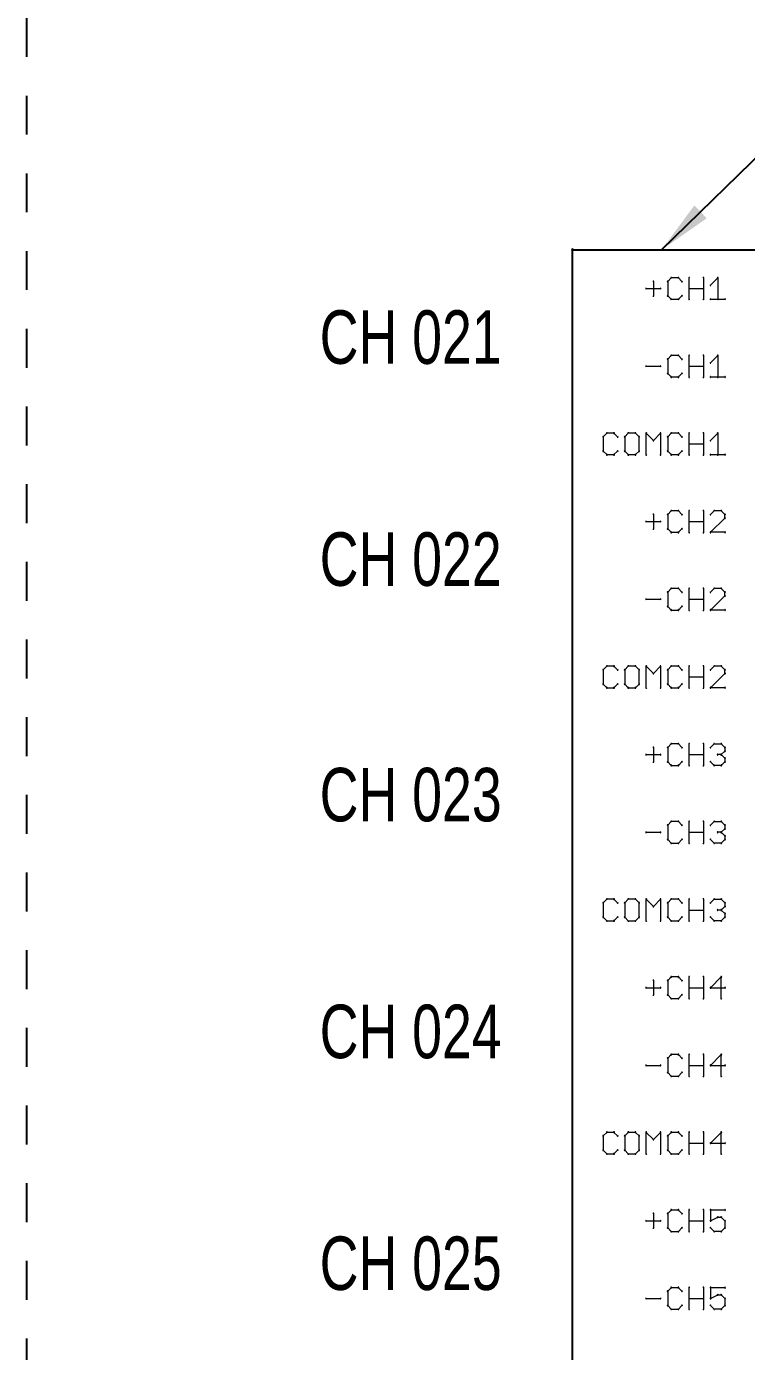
# Paper-space layout 'TEMPERATURE MODULE' of a CAD drawing. Header units: inches. Extents: x 0.5 to 16.2, y 0.3 to 10.6.
# Drawn here: x 7.944 to 9.798, y 5.313 to 8.725 of the extents above; entities that cross this region are included whole.
import ezdxf

# ---------------------------------------------------------------- set-up
doc = ezdxf.new("R2010")
doc.units = ezdxf.units.IN
doc.header["$MEASUREMENT"] = 0
doc.linetypes.add('DOT2', pattern=[0.025, 0, -0.025])
for name, color, linetype in [('94', 14, 'Continuous'), ('TEXT', 4, 'Continuous'), ('THIN_DASHED_NEON_GREEN', 3, 'DOT2')]:
    doc.layers.add(name, color=color, linetype=linetype)
doc.styles.add('SLDTEXTSTYLE2', font='TXT', dxfattribs={"width": 0.75})
doc.dimstyles.new('SLDDIMSTYLE0', dxfattribs={"dimtxt": 0.18, "dimasz": 0.14, "dimexe": 0, "dimexo": 0.0625, "dimgap": 0, "dimtad": 0, "dimtih": 1, "dimtoh": 1, "dimdec": 0, "dimrnd": 1e-09, "dimzin": 0, "dimdsep": 46, "dimtxsty": 'Standard', "dimsah": 1, "dimcen": 0.09, "dimadec": 0, "dimazin": 0, "dimtfac": 0.14, "dimtdec": 0, "dimtofl": 0, "dimtmove": 0, "dimatfit": 3, "dimfxl": 0, "dimfrac": 2, "dimtolj": 1, "dimtzin": 0, "dimarcsym": 0})

psp = doc.layouts.new('TEMPERATURE MODULE')

# ---------------------------------------------------------------- linework, layer by layer
at = {"layer": '94', "lineweight": 25}
for p, q in [((9.35, 8.15), (9.85, 8.15)), ((9.35, 2.15), (9.35, 8.15))]:
    psp.add_line(p, q, dxfattribs=at)
at = {"layer": '94', "lineweight": 18}
for start, end in [(90, 270), (0, 180)]:
    psp.add_arc((9.35, 8.15), 0.0025, start, end, dxfattribs=at)
at = {"layer": 'TEXT', "lineweight": 18}
for p, q in [((9.5579, 8.0684), (9.5579, 8.0317)), ((9.6039, 8.0775), (9.5948, 8.0684)), ((9.5948, 8.0684), (9.5948, 8.0317)), ((9.6223, 8.0775), (9.6039, 8.0775)), ((9.6315, 8.0684), (9.6223, 8.0775)), ((9.65, 8.0225), (9.65, 8.0775)), ((9.6867, 8.0775), (9.6867, 8.0225)), ((9.7053, 8.0592), (9.7236, 8.0775)), ((9.7236, 8.0775), (9.7236, 8.0225)), ((9.5395, 8.05), (9.5762, 8.05)), ((9.5948, 8.0317), (9.6039, 8.0225)), ((9.6039, 8.0225), (9.6223, 8.0225)), ((9.6223, 8.0225), (9.6315, 8.0317)), ((9.65, 8.05), (9.6867, 8.05)), ((9.7053, 8.0225), (9.742, 8.0225)), ((9.5395, 7.85), (9.5762, 7.85)), ((9.6039, 7.8775), (9.5948, 7.8684)), ((9.5948, 7.8684), (9.5948, 7.8317)), ((9.6223, 7.8775), (9.6039, 7.8775)), ((9.6315, 7.8684), (9.6223, 7.8775)), ((9.65, 7.8225), (9.65, 7.8775)), ((9.65, 7.85), (9.6867, 7.85)), ((9.6867, 7.8775), (9.6867, 7.8225)), ((9.7053, 7.8592), (9.7236, 7.8775)), ((9.7236, 7.8775), (9.7236, 7.8225)), ((9.5948, 7.8317), (9.6039, 7.8225)), ((9.6039, 7.8225), (9.6223, 7.8225)), ((9.6223, 7.8225), (9.6315, 7.8317)), ((9.7053, 7.8225), (9.742, 7.8225)), ((9.4382, 7.6775), (9.429, 7.6684)), ((9.4565, 7.6775), (9.4382, 7.6775)), ((9.4657, 7.6684), (9.4565, 7.6775)), ((9.4934, 7.6775), (9.4843, 7.6684)), ((9.5118, 7.6775), (9.4934, 7.6775)), ((9.521, 7.6684), (9.5118, 7.6775)), ((9.5395, 7.6225), (9.5395, 7.6775)), ((9.5395, 7.6775), (9.5579, 7.6592)), ((9.5579, 7.6592), (9.5762, 7.6775)), ((9.5762, 7.6775), (9.5762, 7.6225)), ((9.6039, 7.6775), (9.5948, 7.6684)), ((9.6223, 7.6775), (9.6039, 7.6775)), ((9.6315, 7.6684), (9.6223, 7.6775)), ((9.65, 7.6225), (9.65, 7.6775)), ((9.6867, 7.6775), (9.6867, 7.6225)), ((9.7053, 7.6592), (9.7236, 7.6775)), ((9.7236, 7.6775), (9.7236, 7.6225)), ((9.429, 7.6684), (9.429, 7.6317)), ((9.4843, 7.6684), (9.4843, 7.6317)), ((9.521, 7.6317), (9.521, 7.6684)), ((9.5948, 7.6684), (9.5948, 7.6317)), ((9.65, 7.65), (9.6867, 7.65)), ((9.429, 7.6317), (9.4382, 7.6225)), ((9.4382, 7.6225), (9.4565, 7.6225)), ((9.4565, 7.6225), (9.4657, 7.6317)), ((9.4843, 7.6317), (9.4934, 7.6225)), ((9.4934, 7.6225), (9.5118, 7.6225)), ((9.5118, 7.6225), (9.521, 7.6317)), ((9.5948, 7.6317), (9.6039, 7.6225)), ((9.6039, 7.6225), (9.6223, 7.6225)), ((9.6223, 7.6225), (9.6315, 7.6317)), ((9.7053, 7.6225), (9.742, 7.6225)), ((9.6039, 7.4775), (9.5948, 7.4684)), ((9.6223, 7.4775), (9.6039, 7.4775)), ((9.6315, 7.4684), (9.6223, 7.4775)), ((9.65, 7.4225), (9.65, 7.4775)), ((9.6867, 7.4775), (9.6867, 7.4225)), ((9.7144, 7.4775), (9.7053, 7.4684)), ((9.7328, 7.4775), (9.7144, 7.4775)), ((9.742, 7.4684), (9.7328, 7.4775)), ((9.5395, 7.45), (9.5762, 7.45)), ((9.5579, 7.4684), (9.5579, 7.4317)), ((9.5948, 7.4684), (9.5948, 7.4317)), ((9.65, 7.45), (9.6867, 7.45)), ((9.7053, 7.4225), (9.742, 7.4592)), ((9.742, 7.4592), (9.742, 7.4684)), ((9.5948, 7.4317), (9.6039, 7.4225)), ((9.6039, 7.4225), (9.6223, 7.4225)), ((9.6223, 7.4225), (9.6315, 7.4317)), ((9.742, 7.4225), (9.7053, 7.4225)), ((9.6039, 7.2775), (9.5948, 7.2684)), ((9.5948, 7.2684), (9.5948, 7.2317)), ((9.6223, 7.2775), (9.6039, 7.2775)), ((9.6315, 7.2684), (9.6223, 7.2775)), ((9.65, 7.2225), (9.65, 7.2775)), ((9.6867, 7.2775), (9.6867, 7.2225)), ((9.7144, 7.2775), (9.7053, 7.2684)), ((9.7328, 7.2775), (9.7144, 7.2775)), ((9.742, 7.2684), (9.7328, 7.2775)), ((9.742, 7.2592), (9.742, 7.2684)), ((9.5395, 7.25), (9.5762, 7.25)), ((9.65, 7.25), (9.6867, 7.25)), ((9.7053, 7.2225), (9.742, 7.2592)), ((9.5948, 7.2317), (9.6039, 7.2225)), ((9.6039, 7.2225), (9.6223, 7.2225)), ((9.6223, 7.2225), (9.6315, 7.2317)), ((9.742, 7.2225), (9.7053, 7.2225)), ((9.4382, 7.0775), (9.429, 7.0684)), ((9.429, 7.0684), (9.429, 7.0317)), ((9.4565, 7.0775), (9.4382, 7.0775)), ((9.4657, 7.0684), (9.4565, 7.0775)), ((9.4934, 7.0775), (9.4843, 7.0684)), ((9.4843, 7.0684), (9.4843, 7.0317)), ((9.5118, 7.0775), (9.4934, 7.0775)), ((9.521, 7.0684), (9.5118, 7.0775)), ((9.521, 7.0317), (9.521, 7.0684)), ((9.5395, 7.0225), (9.5395, 7.0775)), ((9.5395, 7.0775), (9.5579, 7.0592)), ((9.5579, 7.0592), (9.5762, 7.0775)), ((9.5762, 7.0775), (9.5762, 7.0225)), ((9.6039, 7.0775), (9.5948, 7.0684)), ((9.5948, 7.0684), (9.5948, 7.0317)), ((9.6223, 7.0775), (9.6039, 7.0775)), ((9.6315, 7.0684), (9.6223, 7.0775)), ((9.65, 7.0225), (9.65, 7.0775)), ((9.6867, 7.0775), (9.6867, 7.0225)), ((9.7144, 7.0775), (9.7053, 7.0684)), ((9.7328, 7.0775), (9.7144, 7.0775)), ((9.742, 7.0684), (9.7328, 7.0775)), ((9.742, 7.0592), (9.742, 7.0684)), ((9.429, 7.0317), (9.4382, 7.0225)), ((9.4565, 7.0225), (9.4657, 7.0317)), ((9.4843, 7.0317), (9.4934, 7.0225)), ((9.5118, 7.0225), (9.521, 7.0317)), ((9.5948, 7.0317), (9.6039, 7.0225)), ((9.6223, 7.0225), (9.6315, 7.0317)), ((9.65, 7.05), (9.6867, 7.05)), ((9.7053, 7.0225), (9.742, 7.0592)), ((9.4382, 7.0225), (9.4565, 7.0225)), ((9.4934, 7.0225), (9.5118, 7.0225)), ((9.6039, 7.0225), (9.6223, 7.0225)), ((9.742, 7.0225), (9.7053, 7.0225)), ((9.5579, 6.8684), (9.5579, 6.8317)), ((9.6039, 6.8775), (9.5948, 6.8684)), ((9.5948, 6.8684), (9.5948, 6.8317)), ((9.6223, 6.8775), (9.6039, 6.8775)), ((9.6315, 6.8684), (9.6223, 6.8775)), ((9.65, 6.8225), (9.65, 6.8775)), ((9.6867, 6.8775), (9.6867, 6.8225)), ((9.7053, 6.8684), (9.7144, 6.8775)), ((9.7144, 6.8775), (9.7328, 6.8775)), ((9.7328, 6.8775), (9.742, 6.8684)), ((9.742, 6.8592), (9.7328, 6.85)), ((9.742, 6.8684), (9.742, 6.8592)), ((9.5395, 6.85), (9.5762, 6.85)), ((9.5948, 6.8317), (9.6039, 6.8225)), ((9.6223, 6.8225), (9.6315, 6.8317)), ((9.65, 6.85), (9.6867, 6.85)), ((9.7144, 6.8225), (9.7053, 6.8317)), ((9.7328, 6.85), (9.7236, 6.85)), ((9.7328, 6.85), (9.742, 6.8408)), ((9.742, 6.8317), (9.7328, 6.8225)), ((9.742, 6.8408), (9.742, 6.8317)), ((9.6039, 6.8225), (9.6223, 6.8225)), ((9.7328, 6.8225), (9.7144, 6.8225)), ((9.6039, 6.6775), (9.5948, 6.6684)), ((9.5948, 6.6684), (9.5948, 6.6317)), ((9.6223, 6.6775), (9.6039, 6.6775)), ((9.6315, 6.6684), (9.6223, 6.6775)), ((9.65, 6.6225), (9.65, 6.6775)), ((9.6867, 6.6775), (9.6867, 6.6225)), ((9.7053, 6.6684), (9.7144, 6.6775)), ((9.7144, 6.6775), (9.7328, 6.6775)), ((9.7328, 6.6775), (9.742, 6.6684)), ((9.742, 6.6592), (9.7328, 6.65)), ((9.742, 6.6684), (9.742, 6.6592)), ((9.5395, 6.65), (9.5762, 6.65)), ((9.5948, 6.6317), (9.6039, 6.6225)), ((9.6039, 6.6225), (9.6223, 6.6225)), ((9.6223, 6.6225), (9.6315, 6.6317)), ((9.65, 6.65), (9.6867, 6.65)), ((9.7144, 6.6225), (9.7053, 6.6317)), ((9.7328, 6.6225), (9.7144, 6.6225)), ((9.7328, 6.65), (9.7236, 6.65)), ((9.7328, 6.65), (9.742, 6.6408)), ((9.742, 6.6317), (9.7328, 6.6225)), ((9.742, 6.6408), (9.742, 6.6317)), ((9.4382, 6.4775), (9.429, 6.4684)), ((9.429, 6.4684), (9.429, 6.4317)), ((9.4565, 6.4775), (9.4382, 6.4775)), ((9.4657, 6.4684), (9.4565, 6.4775)), ((9.4934, 6.4775), (9.4843, 6.4684)), ((9.4843, 6.4684), (9.4843, 6.4317)), ((9.5118, 6.4775), (9.4934, 6.4775)), ((9.521, 6.4684), (9.5118, 6.4775)), ((9.521, 6.4317), (9.521, 6.4684)), ((9.5395, 6.4225), (9.5395, 6.4775)), ((9.5395, 6.4775), (9.5579, 6.4592)), ((9.5579, 6.4592), (9.5762, 6.4775)), ((9.5762, 6.4775), (9.5762, 6.4225)), ((9.6039, 6.4775), (9.5948, 6.4684)), ((9.5948, 6.4684), (9.5948, 6.4317)), ((9.6223, 6.4775), (9.6039, 6.4775)), ((9.6315, 6.4684), (9.6223, 6.4775)), ((9.65, 6.4225), (9.65, 6.4775)), ((9.65, 6.45), (9.6867, 6.45)), ((9.6867, 6.4775), (9.6867, 6.4225)), ((9.7053, 6.4684), (9.7144, 6.4775)), ((9.7144, 6.4775), (9.7328, 6.4775)), ((9.7328, 6.45), (9.7236, 6.45)), ((9.7328, 6.4775), (9.742, 6.4684)), ((9.742, 6.4592), (9.7328, 6.45)), ((9.7328, 6.45), (9.742, 6.4408)), ((9.742, 6.4684), (9.742, 6.4592)), ((9.429, 6.4317), (9.4382, 6.4225)), ((9.4382, 6.4225), (9.4565, 6.4225)), ((9.4565, 6.4225), (9.4657, 6.4317)), ((9.4843, 6.4317), (9.4934, 6.4225)), ((9.4934, 6.4225), (9.5118, 6.4225)), ((9.5118, 6.4225), (9.521, 6.4317)), ((9.5948, 6.4317), (9.6039, 6.4225)), ((9.6039, 6.4225), (9.6223, 6.4225)), ((9.6223, 6.4225), (9.6315, 6.4317)), ((9.7144, 6.4225), (9.7053, 6.4317)), ((9.7328, 6.4225), (9.7144, 6.4225)), ((9.742, 6.4317), (9.7328, 6.4225)), ((9.742, 6.4408), (9.742, 6.4317)), ((9.5395, 6.25), (9.5762, 6.25)), ((9.5579, 6.2684), (9.5579, 6.2317)), ((9.6039, 6.2775), (9.5948, 6.2684)), ((9.5948, 6.2684), (9.5948, 6.2317)), ((9.6223, 6.2775), (9.6039, 6.2775)), ((9.6315, 6.2684), (9.6223, 6.2775)), ((9.65, 6.2225), (9.65, 6.2775)), ((9.65, 6.25), (9.6867, 6.25)), ((9.6867, 6.2775), (9.6867, 6.2225)), ((9.7328, 6.2775), (9.7053, 6.25)), ((9.7053, 6.25), (9.742, 6.25)), ((9.7328, 6.2225), (9.7328, 6.2775)), ((9.5948, 6.2317), (9.6039, 6.2225)), ((9.6039, 6.2225), (9.6223, 6.2225)), ((9.6223, 6.2225), (9.6315, 6.2317)), ((9.6039, 6.0775), (9.5948, 6.0684)), ((9.6223, 6.0775), (9.6039, 6.0775)), ((9.6315, 6.0684), (9.6223, 6.0775)), ((9.65, 6.0225), (9.65, 6.0775)), ((9.6867, 6.0775), (9.6867, 6.0225)), ((9.7328, 6.0775), (9.7053, 6.05)), ((9.7328, 6.0225), (9.7328, 6.0775)), ((9.5395, 6.05), (9.5762, 6.05)), ((9.5948, 6.0684), (9.5948, 6.0317)), ((9.65, 6.05), (9.6867, 6.05)), ((9.7053, 6.05), (9.742, 6.05)), ((9.5948, 6.0317), (9.6039, 6.0225)), ((9.6039, 6.0225), (9.6223, 6.0225)), ((9.6223, 6.0225), (9.6315, 6.0317)), ((9.4382, 5.8775), (9.429, 5.8684)), ((9.4565, 5.8775), (9.4382, 5.8775)), ((9.4657, 5.8684), (9.4565, 5.8775)), ((9.4934, 5.8775), (9.4843, 5.8684)), ((9.5118, 5.8775), (9.4934, 5.8775)), ((9.521, 5.8684), (9.5118, 5.8775)), ((9.5395, 5.8225), (9.5395, 5.8775)), ((9.5395, 5.8775), (9.5579, 5.8592)), ((9.5579, 5.8592), (9.5762, 5.8775)), ((9.5762, 5.8775), (9.5762, 5.8225)), ((9.6039, 5.8775), (9.5948, 5.8684)), ((9.6223, 5.8775), (9.6039, 5.8775)), ((9.6315, 5.8684), (9.6223, 5.8775)), ((9.65, 5.8225), (9.65, 5.8775)), ((9.6867, 5.8775), (9.6867, 5.8225)), ((9.7328, 5.8775), (9.7053, 5.85)), ((9.7328, 5.8225), (9.7328, 5.8775)), ((9.429, 5.8684), (9.429, 5.8317)), ((9.4843, 5.8684), (9.4843, 5.8317)), ((9.521, 5.8317), (9.521, 5.8684)), ((9.5948, 5.8684), (9.5948, 5.8317)), ((9.65, 5.85), (9.6867, 5.85)), ((9.7053, 5.85), (9.742, 5.85)), ((9.429, 5.8317), (9.4382, 5.8225)), ((9.4382, 5.8225), (9.4565, 5.8225)), ((9.4565, 5.8225), (9.4657, 5.8317)), ((9.4843, 5.8317), (9.4934, 5.8225)), ((9.4934, 5.8225), (9.5118, 5.8225)), ((9.5118, 5.8225), (9.521, 5.8317)), ((9.5948, 5.8317), (9.6039, 5.8225)), ((9.6039, 5.8225), (9.6223, 5.8225)), ((9.6223, 5.8225), (9.6315, 5.8317)), ((9.5579, 5.6684), (9.5579, 5.6317)), ((9.6039, 5.6775), (9.5948, 5.6684)), ((9.5948, 5.6684), (9.5948, 5.6317)), ((9.6223, 5.6775), (9.6039, 5.6775)), ((9.6315, 5.6684), (9.6223, 5.6775)), ((9.65, 5.6225), (9.65, 5.6775)), ((9.6867, 5.6775), (9.6867, 5.6225)), ((9.742, 5.6775), (9.7053, 5.6775)), ((9.7053, 5.6775), (9.7053, 5.65)), ((9.5395, 5.65), (9.5762, 5.65)), ((9.5948, 5.6317), (9.6039, 5.6225)), ((9.6223, 5.6225), (9.6315, 5.6317)), ((9.65, 5.65), (9.6867, 5.65)), ((9.7053, 5.65), (9.7236, 5.6592)), ((9.7144, 5.6225), (9.7053, 5.6317)), ((9.7236, 5.6592), (9.7328, 5.6592)), ((9.7328, 5.6592), (9.742, 5.65)), ((9.742, 5.6317), (9.7328, 5.6225)), ((9.742, 5.65), (9.742, 5.6317)), ((9.6039, 5.6225), (9.6223, 5.6225)), ((9.7328, 5.6225), (9.7144, 5.6225)), ((9.6039, 5.4775), (9.5948, 5.4684)), ((9.5948, 5.4684), (9.5948, 5.4317)), ((9.6223, 5.4775), (9.6039, 5.4775)), ((9.6315, 5.4684), (9.6223, 5.4775)), ((9.65, 5.4225), (9.65, 5.4775)), ((9.6867, 5.4775), (9.6867, 5.4225)), ((9.742, 5.4775), (9.7053, 5.4775)), ((9.7053, 5.4775), (9.7053, 5.45)), ((9.7053, 5.45), (9.7236, 5.4592)), ((9.7236, 5.4592), (9.7328, 5.4592)), ((9.7328, 5.4592), (9.742, 5.45)), ((9.5395, 5.45), (9.5762, 5.45)), ((9.5948, 5.4317), (9.6039, 5.4225)), ((9.6223, 5.4225), (9.6315, 5.4317)), ((9.65, 5.45), (9.6867, 5.45)), ((9.7144, 5.4225), (9.7053, 5.4317)), ((9.742, 5.4317), (9.7328, 5.4225)), ((9.742, 5.45), (9.742, 5.4317)), ((9.6039, 5.4225), (9.6223, 5.4225)), ((9.7328, 5.4225), (9.7144, 5.4225))]:
    psp.add_line(p, q, dxfattribs=at)
for centre, start, end in [((9.5579, 8.0684), 0, 180), ((9.5948, 8.0684), 0, 180), ((9.5948, 8.0684), 135.0162, 315.0162), ((9.6039, 8.0775), 90, 270), ((9.6039, 8.0775), 315, 135), ((9.6223, 8.0775), 45, 225), ((9.6223, 8.0775), 270, 90), ((9.6315, 8.0684), 224.9838, 44.9838), ((9.65, 8.0775), 0, 180), ((9.6867, 8.0775), 0, 180), ((9.7053, 8.0592), 135, 315), ((9.7236, 8.0775), 0, 180), ((9.7236, 8.0775), 315, 135), ((9.5395, 8.05), 90, 270), ((9.5579, 8.0317), 180, 0), ((9.5762, 8.05), 270, 90), ((9.5948, 8.0317), 44.9838, 224.9838), ((9.5948, 8.0317), 180, 0), ((9.6039, 8.0225), 90, 270), ((9.6039, 8.0225), 225, 45), ((9.6223, 8.0225), 135, 315), ((9.6223, 8.0225), 270, 90), ((9.6315, 8.0317), 315.0162, 135.0162), ((9.65, 8.05), 90, 270), ((9.65, 8.0225), 180, 0), ((9.6867, 8.0225), 180, 0), ((9.6867, 8.05), 270, 90), ((9.7053, 8.0225), 90, 270), ((9.7236, 8.0225), 180, 0), ((9.742, 8.0225), 270, 90), ((9.5395, 7.85), 90, 270), ((9.5762, 7.85), 270, 90), ((9.5948, 7.8684), 0, 180), ((9.5948, 7.8684), 135.0162, 315.0162), ((9.6039, 7.8775), 90, 270), ((9.6039, 7.8775), 315, 135), ((9.6223, 7.8775), 45, 225), ((9.6223, 7.8775), 270, 90), ((9.6315, 7.8684), 224.9838, 44.9838), ((9.65, 7.8775), 0, 180), ((9.65, 7.85), 90, 270), ((9.6867, 7.8775), 0, 180), ((9.6867, 7.85), 270, 90), ((9.7053, 7.8592), 135, 315), ((9.7236, 7.8775), 0, 180), ((9.7236, 7.8775), 315, 135), ((9.5948, 7.8317), 44.9838, 224.9838), ((9.5948, 7.8317), 180, 0), ((9.6039, 7.8225), 90, 270), ((9.6039, 7.8225), 225, 45), ((9.6223, 7.8225), 135, 315), ((9.6223, 7.8225), 270, 90), ((9.6315, 7.8317), 315.0162, 135.0162), ((9.65, 7.8225), 180, 0), ((9.6867, 7.8225), 180, 0), ((9.7053, 7.8225), 90, 270), ((9.7236, 7.8225), 180, 0), ((9.742, 7.8225), 270, 90), ((9.4382, 7.6775), 90, 270), ((9.4382, 7.6775), 315, 135), ((9.4565, 7.6775), 45, 225), ((9.4565, 7.6775), 270, 90), ((9.4934, 7.6775), 90, 270), ((9.4934, 7.6775), 315, 135), ((9.5118, 7.6775), 45.0162, 225.0162), ((9.5118, 7.6775), 270, 90), ((9.5395, 7.6775), 0, 180), ((9.5395, 7.6775), 45, 225), ((9.5762, 7.6775), 0, 180), ((9.5762, 7.6775), 315, 135), ((9.6039, 7.6775), 90, 270), ((9.6039, 7.6775), 315, 135), ((9.6223, 7.6775), 45, 225), ((9.6223, 7.6775), 270, 90), ((9.65, 7.6775), 0, 180), ((9.6867, 7.6775), 0, 180), ((9.7236, 7.6775), 0, 180), ((9.7236, 7.6775), 314.9838, 134.9838), ((9.429, 7.6684), 0, 180), ((9.429, 7.6684), 135.0162, 315.0162), ((9.4657, 7.6684), 224.9838, 44.9838), ((9.4843, 7.6684), 0, 180), ((9.4843, 7.6684), 135.0162, 315.0162), ((9.521, 7.6684), 0, 180), ((9.521, 7.6684), 224.9838, 44.9838), ((9.5579, 7.6592), 135, 315), ((9.5579, 7.6592), 225, 45), ((9.5948, 7.6684), 0, 180), ((9.5948, 7.6684), 135.0162, 315.0162), ((9.6315, 7.6684), 224.9838, 44.9838), ((9.65, 7.65), 90, 270), ((9.6867, 7.65), 270, 90), ((9.7053, 7.6592), 134.9838, 314.9838), ((9.429, 7.6317), 44.9838, 224.9838), ((9.429, 7.6317), 180, 0), ((9.4382, 7.6225), 90, 270), ((9.4382, 7.6225), 225, 45), ((9.4565, 7.6225), 135, 315), ((9.4565, 7.6225), 270, 90), ((9.4657, 7.6317), 315.0162, 135.0162), ((9.4843, 7.6317), 44.9838, 224.9838), ((9.4843, 7.6317), 180, 0), ((9.4934, 7.6225), 90, 270), ((9.4934, 7.6225), 225, 45), ((9.5118, 7.6225), 134.9838, 314.9838), ((9.5118, 7.6225), 270, 90), ((9.521, 7.6317), 180, 0), ((9.521, 7.6317), 315.0162, 135.0162), ((9.5395, 7.6225), 180, 0), ((9.5762, 7.6225), 180, 0), ((9.5948, 7.6317), 44.9838, 224.9838), ((9.5948, 7.6317), 180, 0), ((9.6039, 7.6225), 90, 270), ((9.6039, 7.6225), 225, 45), ((9.6223, 7.6225), 135, 315), ((9.6223, 7.6225), 270, 90), ((9.6315, 7.6317), 315.0162, 135.0162), ((9.65, 7.6225), 180, 0), ((9.6867, 7.6225), 180, 0), ((9.7053, 7.6225), 90, 270), ((9.7236, 7.6225), 180, 0), ((9.742, 7.6225), 270, 90), ((9.6039, 7.4775), 90, 270), ((9.6039, 7.4775), 315, 135), ((9.6223, 7.4775), 45, 225), ((9.6223, 7.4775), 270, 90), ((9.65, 7.4775), 0, 180), ((9.6867, 7.4775), 0, 180), ((9.7144, 7.4775), 90, 270), ((9.7144, 7.4775), 315, 135), ((9.7328, 7.4775), 45, 225), ((9.7328, 7.4775), 270, 90), ((9.5395, 7.45), 90, 270), ((9.5579, 7.4684), 0, 180), ((9.5762, 7.45), 270, 90), ((9.5948, 7.4684), 0, 180), ((9.5948, 7.4684), 135.0162, 315.0162), ((9.6315, 7.4684), 224.9838, 44.9838), ((9.65, 7.45), 90, 270), ((9.6867, 7.45), 270, 90), ((9.7053, 7.4684), 135.0162, 315.0162), ((9.742, 7.4684), 0, 180), ((9.742, 7.4592), 180, 0), ((9.742, 7.4684), 224.9838, 44.9838), ((9.742, 7.4592), 315, 135), ((9.5579, 7.4317), 180, 0), ((9.5948, 7.4317), 44.9838, 224.9838), ((9.5948, 7.4317), 180, 0), ((9.6039, 7.4225), 90, 270), ((9.6039, 7.4225), 225, 45), ((9.6223, 7.4225), 135, 315), ((9.6223, 7.4225), 270, 90), ((9.6315, 7.4317), 315.0162, 135.0162), ((9.65, 7.4225), 180, 0), ((9.6867, 7.4225), 180, 0), ((9.7053, 7.4225), 90, 270), ((9.7053, 7.4225), 135, 315), ((9.742, 7.4225), 270, 90), ((9.5948, 7.2684), 0, 180), ((9.5948, 7.2684), 135.0162, 315.0162), ((9.6039, 7.2775), 90, 270), ((9.6039, 7.2775), 315, 135), ((9.6223, 7.2775), 45, 225), ((9.6223, 7.2775), 270, 90), ((9.6315, 7.2684), 224.9838, 44.9838), ((9.65, 7.2775), 0, 180), ((9.6867, 7.2775), 0, 180), ((9.7053, 7.2684), 135.0162, 315.0162), ((9.7144, 7.2775), 90, 270), ((9.7144, 7.2775), 315, 135), ((9.7328, 7.2775), 45, 225), ((9.7328, 7.2775), 270, 90), ((9.742, 7.2684), 0, 180), ((9.742, 7.2684), 224.9838, 44.9838), ((9.5395, 7.25), 90, 270), ((9.5762, 7.25), 270, 90), ((9.65, 7.25), 90, 270), ((9.6867, 7.25), 270, 90), ((9.742, 7.2592), 180, 0), ((9.742, 7.2592), 315, 135), ((9.5948, 7.2317), 44.9838, 224.9838), ((9.5948, 7.2317), 180, 0), ((9.6039, 7.2225), 90, 270), ((9.6039, 7.2225), 225, 45), ((9.6223, 7.2225), 135, 315), ((9.6223, 7.2225), 270, 90), ((9.6315, 7.2317), 315.0162, 135.0162), ((9.65, 7.2225), 180, 0), ((9.6867, 7.2225), 180, 0), ((9.7053, 7.2225), 90, 270), ((9.7053, 7.2225), 135, 315), ((9.742, 7.2225), 270, 90), ((9.429, 7.0684), 0, 180), ((9.429, 7.0684), 135.0162, 315.0162), ((9.4382, 7.0775), 90, 270), ((9.4382, 7.0775), 315, 135), ((9.4565, 7.0775), 45, 225), ((9.4565, 7.0775), 270, 90), ((9.4657, 7.0684), 224.9838, 44.9838), ((9.4843, 7.0684), 0, 180), ((9.4843, 7.0684), 135.0162, 315.0162), ((9.4934, 7.0775), 90, 270), ((9.4934, 7.0775), 315, 135), ((9.5118, 7.0775), 45.0162, 225.0162), ((9.5118, 7.0775), 270, 90), ((9.521, 7.0684), 0, 180), ((9.521, 7.0684), 224.9838, 44.9838), ((9.5395, 7.0775), 0, 180), ((9.5395, 7.0775), 45, 225), ((9.5762, 7.0775), 0, 180), ((9.5762, 7.0775), 315, 135), ((9.5948, 7.0684), 0, 180), ((9.5948, 7.0684), 135.0162, 315.0162), ((9.6039, 7.0775), 90, 270), ((9.6039, 7.0775), 315, 135), ((9.6223, 7.0775), 45, 225), ((9.6223, 7.0775), 270, 90), ((9.6315, 7.0684), 224.9838, 44.9838), ((9.65, 7.0775), 0, 180), ((9.6867, 7.0775), 0, 180), ((9.7053, 7.0684), 135, 315), ((9.7144, 7.0775), 90, 270), ((9.7144, 7.0775), 315, 135), ((9.7328, 7.0775), 45, 225), ((9.7328, 7.0775), 270, 90), ((9.742, 7.0684), 0, 180), ((9.742, 7.0684), 225, 45), ((9.429, 7.0317), 44.9838, 224.9838), ((9.429, 7.0317), 180, 0), ((9.4657, 7.0317), 315.0162, 135.0162), ((9.4843, 7.0317), 44.9838, 224.9838), ((9.4843, 7.0317), 180, 0), ((9.521, 7.0317), 180, 0), ((9.521, 7.0317), 315.0162, 135.0162), ((9.5579, 7.0592), 135, 315), ((9.5579, 7.0592), 225, 45), ((9.5948, 7.0317), 44.9838, 224.9838), ((9.5948, 7.0317), 180, 0), ((9.6315, 7.0317), 315.0162, 135.0162), ((9.65, 7.05), 90, 270), ((9.6867, 7.05), 270, 90), ((9.742, 7.0592), 180, 0), ((9.742, 7.0592), 314.9838, 134.9838), ((9.4382, 7.0225), 90, 270), ((9.4382, 7.0225), 225, 45), ((9.4565, 7.0225), 135, 315), ((9.4565, 7.0225), 270, 90), ((9.4934, 7.0225), 90, 270), ((9.4934, 7.0225), 225, 45), ((9.5118, 7.0225), 134.9838, 314.9838), ((9.5118, 7.0225), 270, 90), ((9.5395, 7.0225), 180, 0), ((9.5762, 7.0225), 180, 0), ((9.6039, 7.0225), 90, 270), ((9.6039, 7.0225), 225, 45), ((9.6223, 7.0225), 135, 315), ((9.6223, 7.0225), 270, 90), ((9.65, 7.0225), 180, 0), ((9.6867, 7.0225), 180, 0), ((9.7053, 7.0225), 90, 270), ((9.7053, 7.0225), 134.9838, 314.9838), ((9.742, 7.0225), 270, 90), ((9.5579, 6.8684), 0, 180), ((9.5948, 6.8684), 0, 180), ((9.5948, 6.8684), 135.0162, 315.0162), ((9.6039, 6.8775), 90, 270), ((9.6039, 6.8775), 315, 135), ((9.6223, 6.8775), 45, 225), ((9.6223, 6.8775), 270, 90), ((9.6315, 6.8684), 224.9838, 44.9838), ((9.65, 6.8775), 0, 180), ((9.6867, 6.8775), 0, 180), ((9.7053, 6.8684), 135.0162, 315.0162), ((9.7144, 6.8775), 90, 270), ((9.7144, 6.8775), 315, 135), ((9.7328, 6.8775), 45, 225), ((9.7328, 6.8775), 270, 90), ((9.742, 6.8684), 0, 180), ((9.742, 6.8592), 180, 0), ((9.742, 6.8684), 224.9838, 44.9838), ((9.742, 6.8592), 315, 135), ((9.5395, 6.85), 90, 270), ((9.5579, 6.8317), 180, 0), ((9.5762, 6.85), 270, 90), ((9.5948, 6.8317), 44.9838, 224.9838), ((9.5948, 6.8317), 180, 0), ((9.6039, 6.8225), 90, 270), ((9.6223, 6.8225), 270, 90), ((9.6315, 6.8317), 315.0162, 135.0162), ((9.65, 6.85), 90, 270), ((9.6867, 6.85), 270, 90), ((9.7053, 6.8317), 44.9838, 224.9838), ((9.7144, 6.8225), 90, 270), ((9.7236, 6.85), 90, 270), ((9.7328, 6.85), 44.9838, 224.9838), ((9.7328, 6.85), 135.0162, 315.0162), ((9.7328, 6.85), 270, 90), ((9.7328, 6.8225), 270, 90), ((9.742, 6.8408), 0, 180), ((9.742, 6.8317), 180, 0), ((9.742, 6.8408), 225, 45), ((9.742, 6.8317), 315.0162, 135.0162), ((9.6039, 6.8225), 225, 45), ((9.6223, 6.8225), 135, 315), ((9.65, 6.8225), 180, 0), ((9.6867, 6.8225), 180, 0), ((9.7144, 6.8225), 225, 45), ((9.7328, 6.8225), 135, 315), ((9.5948, 6.6684), 0, 180), ((9.5948, 6.6684), 135.0162, 315.0162), ((9.6039, 6.6775), 90, 270), ((9.6039, 6.6775), 315, 135), ((9.6223, 6.6775), 45, 225), ((9.6223, 6.6775), 270, 90), ((9.6315, 6.6684), 224.9838, 44.9838), ((9.65, 6.6775), 0, 180), ((9.6867, 6.6775), 0, 180), ((9.7053, 6.6684), 135.0162, 315.0162), ((9.7144, 6.6775), 90, 270), ((9.7144, 6.6775), 315, 135), ((9.7328, 6.6775), 45, 225), ((9.7328, 6.6775), 270, 90), ((9.742, 6.6684), 0, 180), ((9.742, 6.6592), 180, 0), ((9.742, 6.6684), 224.9838, 44.9838), ((9.742, 6.6592), 315, 135), ((9.5395, 6.65), 90, 270), ((9.5762, 6.65), 270, 90), ((9.5948, 6.6317), 44.9838, 224.9838), ((9.5948, 6.6317), 180, 0), ((9.6039, 6.6225), 90, 270), ((9.6039, 6.6225), 225, 45), ((9.6223, 6.6225), 135, 315), ((9.6223, 6.6225), 270, 90), ((9.6315, 6.6317), 315.0162, 135.0162), ((9.65, 6.65), 90, 270), ((9.65, 6.6225), 180, 0), ((9.6867, 6.6225), 180, 0), ((9.6867, 6.65), 270, 90), ((9.7053, 6.6317), 44.9838, 224.9838), ((9.7144, 6.6225), 90, 270), ((9.7144, 6.6225), 225, 45), ((9.7236, 6.65), 90, 270), ((9.7328, 6.65), 44.9838, 224.9838), ((9.7328, 6.65), 135.0162, 315.0162), ((9.7328, 6.6225), 135, 315), ((9.7328, 6.65), 270, 90), ((9.7328, 6.6225), 270, 90), ((9.742, 6.6408), 0, 180), ((9.742, 6.6317), 180, 0), ((9.742, 6.6408), 225, 45), ((9.742, 6.6317), 315.0162, 135.0162), ((9.429, 6.4684), 0, 180), ((9.429, 6.4684), 135.0162, 315.0162), ((9.4382, 6.4775), 90, 270), ((9.4382, 6.4775), 315, 135), ((9.4565, 6.4775), 45, 225), ((9.4565, 6.4775), 270, 90), ((9.4657, 6.4684), 224.9838, 44.9838), ((9.4843, 6.4684), 0, 180), ((9.4843, 6.4684), 135.0162, 315.0162), ((9.4934, 6.4775), 90, 270), ((9.4934, 6.4775), 315, 135), ((9.5118, 6.4775), 45.0162, 225.0162), ((9.5118, 6.4775), 270, 90), ((9.521, 6.4684), 0, 180), ((9.521, 6.4684), 224.9838, 44.9838), ((9.5395, 6.4775), 0, 180), ((9.5395, 6.4775), 45, 225), ((9.5579, 6.4592), 135, 315), ((9.5579, 6.4592), 225, 45), ((9.5762, 6.4775), 0, 180), ((9.5762, 6.4775), 315, 135), ((9.5948, 6.4684), 0, 180), ((9.5948, 6.4684), 135.0162, 315.0162), ((9.6039, 6.4775), 90, 270), ((9.6039, 6.4775), 315, 135), ((9.6223, 6.4775), 45, 225), ((9.6223, 6.4775), 270, 90), ((9.6315, 6.4684), 224.9838, 44.9838), ((9.65, 6.4775), 0, 180), ((9.65, 6.45), 90, 270), ((9.6867, 6.4775), 0, 180), ((9.6867, 6.45), 270, 90), ((9.7053, 6.4684), 135, 315), ((9.7144, 6.4775), 90, 270), ((9.7144, 6.4775), 315, 135), ((9.7236, 6.45), 90, 270), ((9.7328, 6.4775), 45, 225), ((9.7328, 6.45), 44.9838, 224.9838), ((9.7328, 6.45), 135.0162, 315.0162), ((9.7328, 6.4775), 270, 90), ((9.7328, 6.45), 270, 90), ((9.742, 6.4684), 0, 180), ((9.742, 6.4592), 180, 0), ((9.742, 6.4684), 225, 45), ((9.742, 6.4592), 314.9838, 134.9838), ((9.429, 6.4317), 44.9838, 224.9838), ((9.429, 6.4317), 180, 0), ((9.4382, 6.4225), 90, 270), ((9.4382, 6.4225), 225, 45), ((9.4565, 6.4225), 135, 315), ((9.4565, 6.4225), 270, 90), ((9.4657, 6.4317), 315.0162, 135.0162), ((9.4843, 6.4317), 44.9838, 224.9838), ((9.4843, 6.4317), 180, 0), ((9.4934, 6.4225), 90, 270), ((9.4934, 6.4225), 225, 45), ((9.5118, 6.4225), 134.9838, 314.9838), ((9.5118, 6.4225), 270, 90), ((9.521, 6.4317), 180, 0), ((9.521, 6.4317), 315.0162, 135.0162), ((9.5395, 6.4225), 180, 0), ((9.5762, 6.4225), 180, 0), ((9.5948, 6.4317), 44.9838, 224.9838), ((9.5948, 6.4317), 180, 0), ((9.6039, 6.4225), 90, 270), ((9.6039, 6.4225), 225, 45), ((9.6223, 6.4225), 135, 315), ((9.6223, 6.4225), 270, 90), ((9.6315, 6.4317), 315.0162, 135.0162), ((9.65, 6.4225), 180, 0), ((9.6867, 6.4225), 180, 0), ((9.7053, 6.4317), 45, 225), ((9.7144, 6.4225), 90, 270), ((9.7144, 6.4225), 225, 45), ((9.7328, 6.4225), 135, 315), ((9.7328, 6.4225), 270, 90), ((9.742, 6.4408), 0, 180), ((9.742, 6.4317), 180, 0), ((9.742, 6.4408), 225.0162, 45.0162), ((9.742, 6.4317), 315, 135), ((9.6039, 6.2775), 90, 270), ((9.6039, 6.2775), 315, 135), ((9.6223, 6.2775), 45, 225), ((9.6223, 6.2775), 270, 90), ((9.65, 6.2775), 0, 180), ((9.6867, 6.2775), 0, 180), ((9.7328, 6.2775), 0, 180), ((9.7328, 6.2775), 315, 135), ((9.5395, 6.25), 90, 270), ((9.5579, 6.2684), 0, 180), ((9.5762, 6.25), 270, 90), ((9.5948, 6.2684), 0, 180), ((9.5948, 6.2684), 135.0162, 315.0162), ((9.6315, 6.2684), 224.9838, 44.9838), ((9.65, 6.25), 90, 270), ((9.6867, 6.25), 270, 90), ((9.7053, 6.25), 90, 270), ((9.7053, 6.25), 135.0162, 315.0162), ((9.742, 6.25), 270, 90), ((9.5579, 6.2317), 180, 0), ((9.5948, 6.2317), 44.9838, 224.9838), ((9.5948, 6.2317), 180, 0), ((9.6039, 6.2225), 90, 270), ((9.6039, 6.2225), 225, 45), ((9.6223, 6.2225), 135, 315), ((9.6223, 6.2225), 270, 90), ((9.6315, 6.2317), 315.0162, 135.0162), ((9.65, 6.2225), 180, 0), ((9.6867, 6.2225), 180, 0), ((9.7328, 6.2225), 180, 0), ((9.6039, 6.0775), 90, 270), ((9.6039, 6.0775), 315, 135), ((9.6223, 6.0775), 45, 225), ((9.6223, 6.0775), 270, 90), ((9.65, 6.0775), 0, 180), ((9.6867, 6.0775), 0, 180), ((9.7328, 6.0775), 0, 180), ((9.7328, 6.0775), 315, 135), ((9.5395, 6.05), 90, 270), ((9.5762, 6.05), 270, 90), ((9.5948, 6.0684), 0, 180), ((9.5948, 6.0684), 135.0162, 315.0162), ((9.6315, 6.0684), 224.9838, 44.9838), ((9.65, 6.05), 90, 270), ((9.6867, 6.05), 270, 90), ((9.7053, 6.05), 90, 270), ((9.7053, 6.05), 135.0162, 315.0162), ((9.742, 6.05), 270, 90), ((9.5948, 6.0317), 44.9838, 224.9838), ((9.5948, 6.0317), 180, 0), ((9.6039, 6.0225), 90, 270), ((9.6039, 6.0225), 225, 45), ((9.6223, 6.0225), 135, 315), ((9.6223, 6.0225), 270, 90), ((9.6315, 6.0317), 315.0162, 135.0162), ((9.65, 6.0225), 180, 0), ((9.6867, 6.0225), 180, 0), ((9.7328, 6.0225), 180, 0), ((9.429, 5.8684), 0, 180), ((9.429, 5.8684), 135.0162, 315.0162), ((9.4382, 5.8775), 90, 270), ((9.4382, 5.8775), 315, 135), ((9.4565, 5.8775), 45, 225), ((9.4565, 5.8775), 270, 90), ((9.4657, 5.8684), 224.9838, 44.9838), ((9.4843, 5.8684), 0, 180), ((9.4843, 5.8684), 135.0162, 315.0162), ((9.4934, 5.8775), 90, 270), ((9.4934, 5.8775), 315, 135), ((9.5118, 5.8775), 45.0162, 225.0162), ((9.5118, 5.8775), 270, 90), ((9.521, 5.8684), 0, 180), ((9.521, 5.8684), 224.9838, 44.9838), ((9.5395, 5.8775), 0, 180), ((9.5395, 5.8775), 45, 225), ((9.5762, 5.8775), 0, 180), ((9.5762, 5.8775), 315, 135), ((9.5948, 5.8684), 0, 180), ((9.5948, 5.8684), 135.0162, 315.0162), ((9.6039, 5.8775), 90, 270), ((9.6039, 5.8775), 315, 135), ((9.6223, 5.8775), 45, 225), ((9.6223, 5.8775), 270, 90), ((9.6315, 5.8684), 224.9838, 44.9838), ((9.65, 5.8775), 0, 180), ((9.6867, 5.8775), 0, 180), ((9.7328, 5.8775), 0, 180), ((9.7328, 5.8775), 315, 135), ((9.5579, 5.8592), 135, 315), ((9.5579, 5.8592), 225, 45), ((9.65, 5.85), 90, 270), ((9.6867, 5.85), 270, 90), ((9.7053, 5.85), 90, 270), ((9.7053, 5.85), 135, 315), ((9.742, 5.85), 270, 90), ((9.429, 5.8317), 44.9838, 224.9838), ((9.429, 5.8317), 180, 0), ((9.4382, 5.8225), 90, 270), ((9.4382, 5.8225), 225, 45), ((9.4565, 5.8225), 135, 315), ((9.4565, 5.8225), 270, 90), ((9.4657, 5.8317), 315.0162, 135.0162), ((9.4843, 5.8317), 44.9838, 224.9838), ((9.4843, 5.8317), 180, 0), ((9.4934, 5.8225), 90, 270), ((9.4934, 5.8225), 225, 45), ((9.5118, 5.8225), 134.9838, 314.9838), ((9.5118, 5.8225), 270, 90), ((9.521, 5.8317), 180, 0), ((9.521, 5.8317), 315.0162, 135.0162), ((9.5395, 5.8225), 180, 0), ((9.5762, 5.8225), 180, 0), ((9.5948, 5.8317), 44.9838, 224.9838), ((9.5948, 5.8317), 180, 0), ((9.6039, 5.8225), 90, 270), ((9.6039, 5.8225), 225, 45), ((9.6223, 5.8225), 135, 315), ((9.6223, 5.8225), 270, 90), ((9.6315, 5.8317), 315.0162, 135.0162), ((9.65, 5.8225), 180, 0), ((9.6867, 5.8225), 180, 0), ((9.7328, 5.8225), 180, 0), ((9.5579, 5.6684), 0, 180), ((9.5948, 5.6684), 0, 180), ((9.5948, 5.6684), 135.0162, 315.0162), ((9.6039, 5.6775), 90, 270), ((9.6039, 5.6775), 315, 135), ((9.6223, 5.6775), 45, 225), ((9.6223, 5.6775), 270, 90), ((9.6315, 5.6684), 224.9838, 44.9838), ((9.65, 5.6775), 0, 180), ((9.6867, 5.6775), 0, 180), ((9.7053, 5.6775), 90, 270), ((9.7053, 5.6775), 0, 180), ((9.742, 5.6775), 270, 90), ((9.5395, 5.65), 90, 270), ((9.5579, 5.6317), 180, 0), ((9.5762, 5.65), 270, 90), ((9.5948, 5.6317), 44.9838, 224.9838), ((9.5948, 5.6317), 180, 0), ((9.6315, 5.6317), 315.0162, 135.0162), ((9.65, 5.65), 90, 270), ((9.6867, 5.65), 270, 90), ((9.7053, 5.65), 116.5548, 296.5548), ((9.7053, 5.65), 180, 0), ((9.7053, 5.6317), 44.9838, 224.9838), ((9.7236, 5.6592), 90, 270), ((9.7236, 5.6592), 296.5651, 116.5651), ((9.7328, 5.6592), 45, 225), ((9.7328, 5.6592), 270, 90), ((9.742, 5.65), 0, 180), ((9.742, 5.6317), 180, 0), ((9.742, 5.65), 224.9838, 44.9838), ((9.742, 5.6317), 315.0162, 135.0162), ((9.6039, 5.6225), 90, 270), ((9.6039, 5.6225), 225, 45), ((9.6223, 5.6225), 135, 315), ((9.6223, 5.6225), 270, 90), ((9.65, 5.6225), 180, 0), ((9.6867, 5.6225), 180, 0), ((9.7144, 5.6225), 90, 270), ((9.7144, 5.6225), 225, 45), ((9.7328, 5.6225), 135, 315), ((9.7328, 5.6225), 270, 90), ((9.5948, 5.4684), 0, 180), ((9.5948, 5.4684), 135.0162, 315.0162), ((9.6039, 5.4775), 90, 270), ((9.6039, 5.4775), 315, 135), ((9.6223, 5.4775), 45, 225), ((9.6223, 5.4775), 270, 90), ((9.6315, 5.4684), 224.9838, 44.9838), ((9.65, 5.4775), 0, 180), ((9.6867, 5.4775), 0, 180), ((9.7053, 5.4775), 90, 270), ((9.7053, 5.4775), 0, 180), ((9.7236, 5.4592), 90, 270), ((9.7236, 5.4592), 296.5651, 116.5651), ((9.7328, 5.4592), 45, 225), ((9.7328, 5.4592), 270, 90), ((9.742, 5.4775), 270, 90), ((9.5395, 5.45), 90, 270), ((9.5762, 5.45), 270, 90), ((9.5948, 5.4317), 44.9838, 224.9838), ((9.5948, 5.4317), 180, 0), ((9.6315, 5.4317), 315.0162, 135.0162), ((9.65, 5.45), 90, 270), ((9.6867, 5.45), 270, 90), ((9.7053, 5.45), 116.5548, 296.5548), ((9.7053, 5.45), 180, 0), ((9.7053, 5.4317), 44.9838, 224.9838), ((9.742, 5.45), 0, 180), ((9.742, 5.4317), 180, 0), ((9.742, 5.45), 224.9838, 44.9838), ((9.742, 5.4317), 315.0162, 135.0162), ((9.6039, 5.4225), 90, 270), ((9.6039, 5.4225), 225, 45), ((9.6223, 5.4225), 135, 315), ((9.6223, 5.4225), 270, 90), ((9.65, 5.4225), 180, 0), ((9.6867, 5.4225), 180, 0), ((9.7144, 5.4225), 90, 270), ((9.7144, 5.4225), 225, 45), ((9.7328, 5.4225), 135, 315), ((9.7328, 5.4225), 270, 90)]:
    psp.add_arc(centre, 0.00125, start, end, dxfattribs=at)
at = {"layer": 'THIN_DASHED_NEON_GREEN'}
psp.add_line((7.944, 9.3465), (7.944, 1.9995), dxfattribs=at)

# ---------------------------------------------------------------- texts
at = {"layer": 'TEXT', "char_height": 0.1378, "attachment_point": 1, "style": 'SLDTEXTSTYLE2'}
for s, insert in [('CH 021', (8.6988, 7.9942)), ('CH 022', (8.6988, 7.4225)), ('CH 023', (8.6988, 6.816)), ('CH 024', (8.6988, 6.2062)), ('CH 025', (8.6988, 5.6093))]:
    psp.add_mtext(s, dxfattribs=dict(at, insert=insert))

# ---------------------------------------------------------------- leaders
at = {"layer": 'TEXT'}
psp.add_leader([(9.5792, 8.15), (10.0411, 8.6007)], dimstyle='SLDDIMSTYLE0', dxfattribs=at)

doc.saveas('drawing.dxf')
